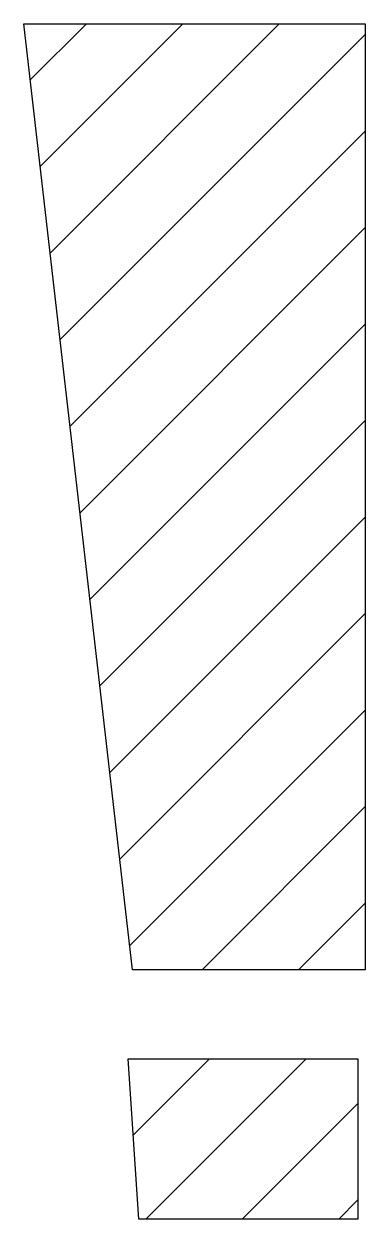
# Model space of a CAD drawing. Header units: inches. Extents: x 2.15 to 2.78, y 0.07 to 2.26.
import ezdxf

# ---------------------------------------------------------------- set-up
doc = ezdxf.new("R2010")
doc.units = ezdxf.units.IN
doc.header["$MEASUREMENT"] = 0
pattern_1 = [(45, (-14.6212, -14.98135), (-0.08838835, 0.08838835), [])]

msp = doc.modelspace()

# ---------------------------------------------------------------- hatches: boundary and pattern name
h = msp.add_hatch()
h.set_pattern_fill('ANSI31', color=256)
h.set_pattern_definition(pattern_1)
h.paths.add_polyline_path([(2.7764, 2.259), (2.1512, 2.259), (2.3501, 0.5264), (2.7764, 0.5264)])
h = msp.add_hatch()
h.set_pattern_fill('ANSI31', color=256)
h.set_pattern_definition(pattern_1)
h.paths.add_polyline_path([(2.7632, 0.3635), (2.3421, 0.3635), (2.3616, 0.0698), (2.7632, 0.0698)])

# ---------------------------------------------------------------- linework, layer by layer
at = {"color": 2}
for points in [[(2.1512, 2.259), (2.7764, 2.259), (2.7764, 0.5264), (2.3501, 0.5264)], [(2.3421, 0.3635), (2.7632, 0.3635), (2.7632, 0.0698), (2.3616, 0.0698)]]:
    msp.add_lwpolyline(points, close=True, dxfattribs=at)

doc.saveas('drawing.dxf')
